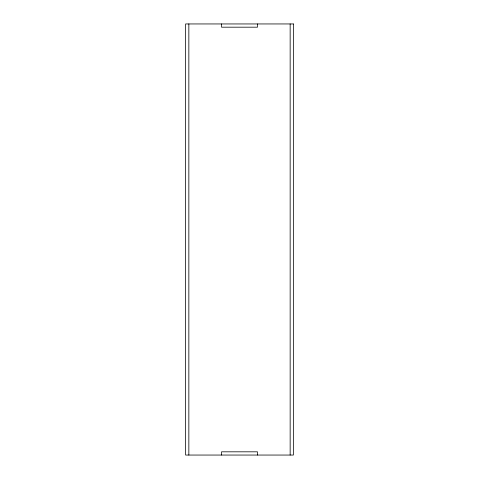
<?xml version="1.0" encoding="UTF-8"?>
<svg xmlns="http://www.w3.org/2000/svg" width="479" height="479" viewBox="0 0 479 479"><rect width="100%" height="100%" fill="white"/><g stroke="black" fill="none" stroke-linecap="round" stroke-linejoin="round"><path stroke-width="0.72" d="M290.154 23.95L290.154 455.05M257.462 23.95L257.462 27.183L221.537 27.183L221.537 23.95M257.462 455.05L257.462 451.817L221.537 451.817L221.537 455.05M188.846 23.95L188.846 455.05M293.387 23.95L185.613 23.95L185.613 455.05L293.387 455.05L293.387 23.95"/></g></svg>
